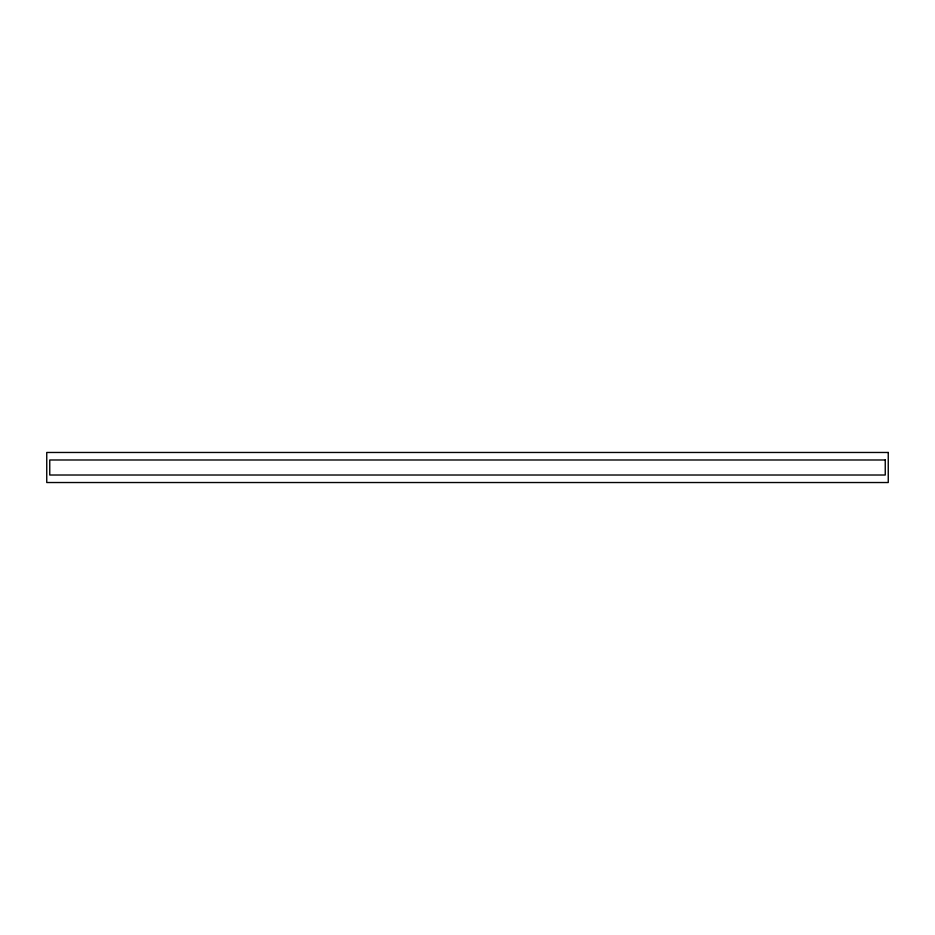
<?xml version="1.0" encoding="UTF-8"?>
<svg xmlns="http://www.w3.org/2000/svg" width="935" height="935" viewBox="0 0 935 935"><rect width="100%" height="100%" fill="white"/><g stroke="black" fill="none" stroke-linecap="round" stroke-linejoin="round"><path stroke-width="1.4" d="M888.25 452.47L46.75 452.47L46.75 482.53L888.25 482.53L888.25 452.47M885.246 459.985L49.754 459.985L49.754 475.015L885.246 475.015L885.246 459.985"/></g></svg>
